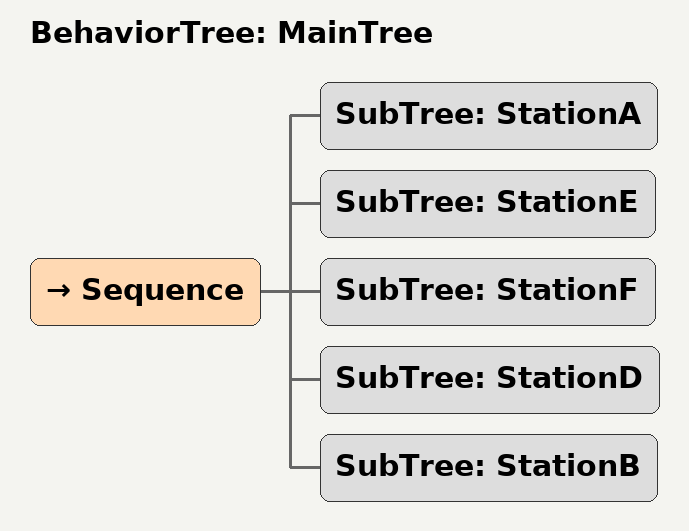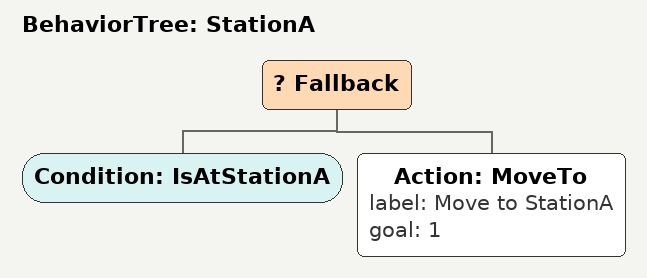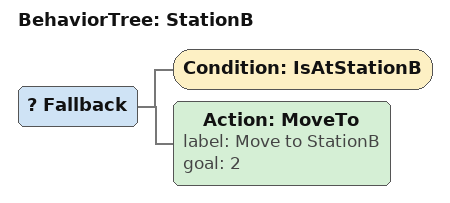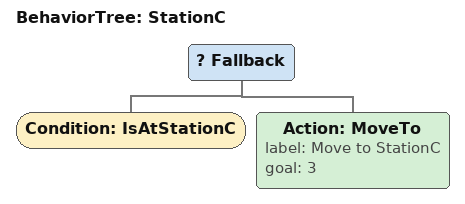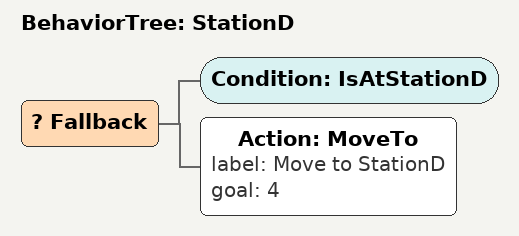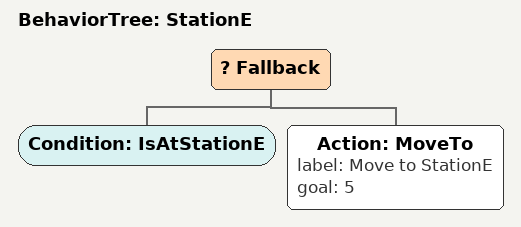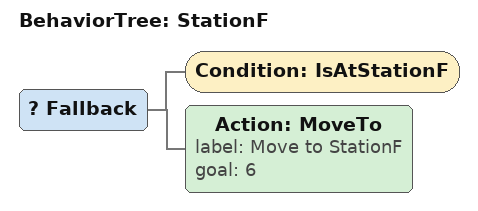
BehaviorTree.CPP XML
<root main_tree_to_execute = "MainTree" >
    <BehaviorTree ID="MainTree">
        <Sequence>
            <!-- StationA, StationE, StationF, StationD in order -->
            <SubTree ID="StationA" />
            <SubTree ID="StationE" />
            <SubTree ID="StationF" />
            <SubTree ID="StationD" />
            <SubTree ID="StationB" />
        </Sequence>
    </BehaviorTree>

    <BehaviorTree ID="StationA">
        <Fallback>
            <Condition ID="IsAtStationA" />
            <Action ID="MoveTo" label="Move to StationA" goal="1" />
        </Fallback>
    </BehaviorTree>

    <BehaviorTree ID="StationB">
        <Fallback>
            <Condition ID="IsAtStationB" />
            <Action ID="MoveTo" label="Move to StationB" goal="2" />
        </Fallback>
    </BehaviorTree>

    <BehaviorTree ID="StationC">
        <Fallback>
            <Condition ID="IsAtStationC" />
            <Action ID="MoveTo" label="Move to StationC" goal="3" />
        </Fallback>
    </BehaviorTree>

    <BehaviorTree ID="StationD">
        <Fallback>
            <Condition ID="IsAtStationD" />
            <Action ID="MoveTo" label="Move to StationD" goal="4" />
        </Fallback>
    </BehaviorTree>

    <BehaviorTree ID="StationE">
        <Fallback>
            <Condition ID="IsAtStationE" />
            <Action ID="MoveTo" label="Move to StationE" goal="5" />
        </Fallback>
    </BehaviorTree>

    <BehaviorTree ID="StationF">
        <Fallback>
            <Condition ID="IsAtStationF" />
            <Action ID="MoveTo" label="Move to StationF" goal="6" />
        </Fallback>
    </BehaviorTree>

</root>
